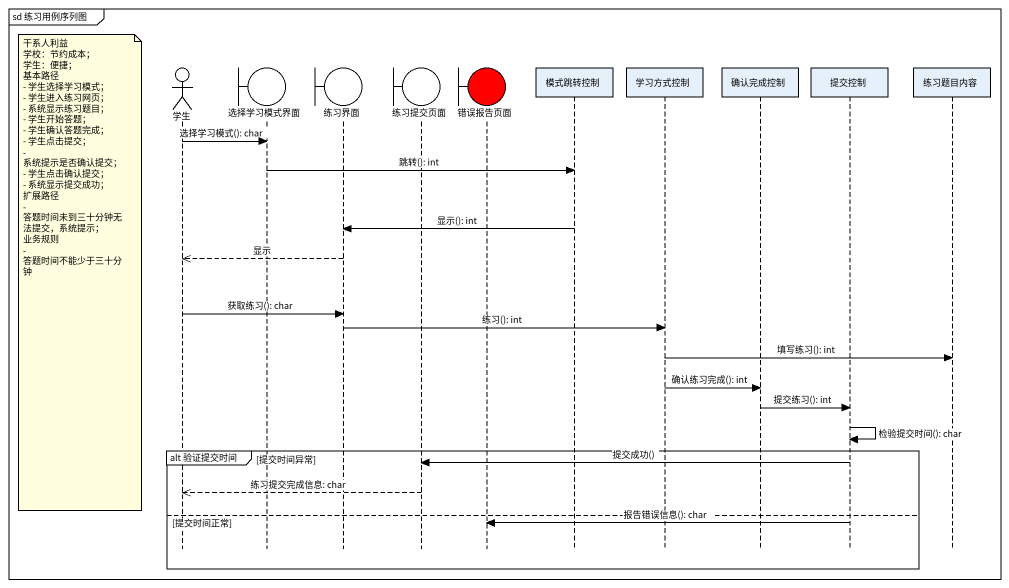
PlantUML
@startuml
mainframe sd 练习用例序列图
hide footbox
actor 学生
boundary 选择学习模式界面
boundary 练习界面
boundary 练习提交页面
boundary 错误报告页面 #FF0000
participant 模式跳转控制
participant 学习方式控制
participant 确认完成控制
participant 提交控制
participant 练习题目内容

学生 -> 选择学习模式界面 : 选择学习模式(): char
选择学习模式界面 -> 模式跳转控制 : 跳转(): int
模式跳转控制 -> 练习界面 : 显示(): int
练习界面 -->> 学生 : 显示
note left of 学生
  干系人利益
  学校：节约成本；
  学生：便捷；
  基本路径
  - 学生选择学习模式；
  - 学生进入练习网页；
  - 系统显示练习题目；
  - 学生开始答题；
  - 学生确认答题完成；
  - 学生点击提交；
  - 系统提示是否确认提交；
  - 学生点击确认提交；
  - 系统显示提交成功；
  扩展路径
  - 答题时间未到三十分钟无法提交，系统提示；
  业务规则
  - 答题时间不能少于三十分钟
end note
学生 -> 练习界面 : 获取练习(): char
练习界面 -> 学习方式控制 : 练习(): int
学习方式控制 -> 练习题目内容 : 填写练习(): int
学习方式控制 -> 确认完成控制 : 确认练习完成(): int
确认完成控制 -> 提交控制 : 提交练习(): int
提交控制 -> 提交控制 : 检验提交时间(): char
group alt 验证提交时间 [提交时间异常]
  提交控制 -> 练习提交页面 : 提交成功()
  练习提交页面 -->> 学生 : 练习提交完成信息: char
else 提交时间正常
  提交控制 -> 错误报告页面 : 报告错误信息(): char
end
@enduml
